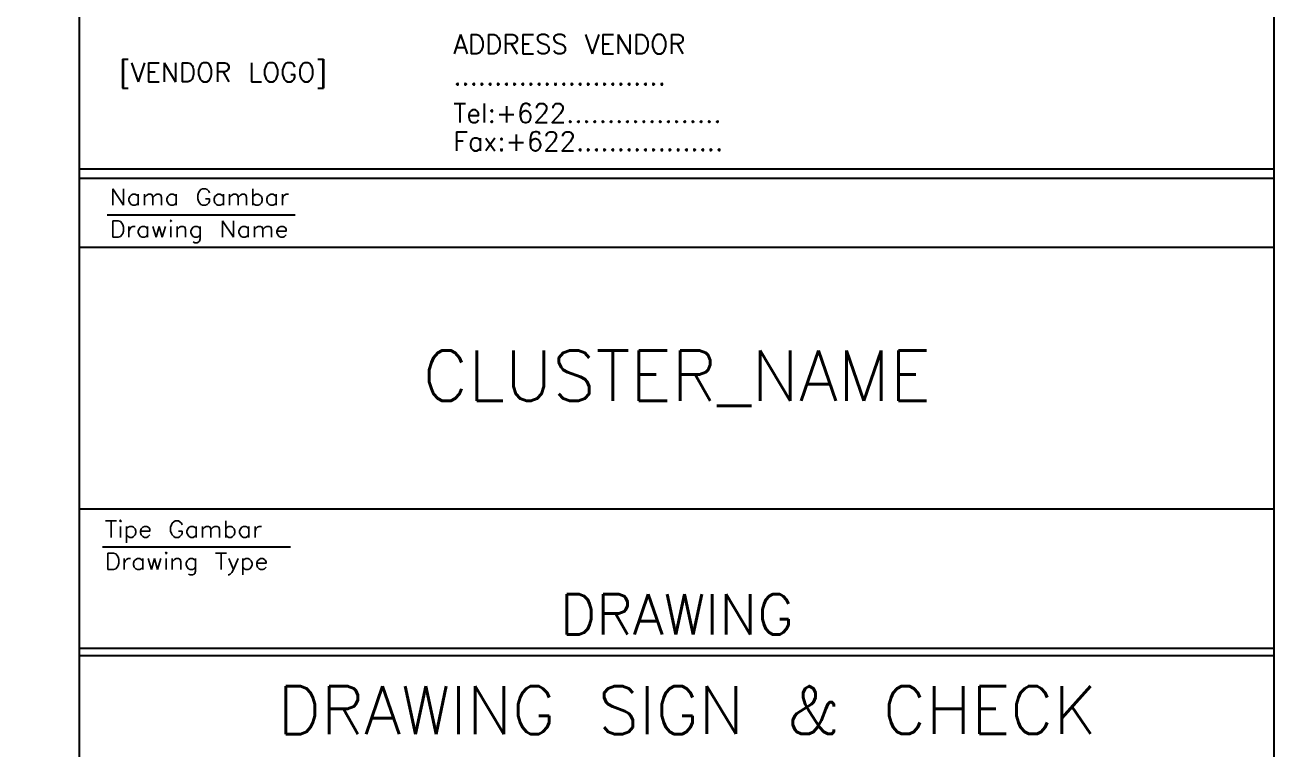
# Model space of a CAD drawing. Extents: x 2091.8 to 2122.7, y 1552.4 to 1562.7.
# Drawn here: x 2120.565 to 2122.715, y 1555.229 to 1556.476 of the extents above; entities that cross this region are included whole.
import ezdxf
from ezdxf.enums import TextEntityAlignment as Align

# ---------------------------------------------------------------- set-up
doc = ezdxf.new("R2010")
doc.units = 0
doc.layers.get('0').update_dxf_attribs({"linetype": 'CONTINUOUS'})
doc.layers.add('TITLE_BLOCK', color=7, linetype='CONTINUOUS')
doc.styles.add('ANNOTATIVE', font='txt.shx')
doc.styles.get("Standard").update_dxf_attribs({"font": 'txt.shx'})
doc.styles.add('TITLE_BLOCK_2', font='txt.shx')
doc.styles.add('TITLE_BLOCK_3', font='txt.shx')

msp = doc.modelspace()

# ---------------------------------------------------------------- linework, layer by layer
msp.add_line((2120.6586, 1556.0936), (2122.7153, 1556.0936))
msp.add_lwpolyline([(2108.6425, 1562.7116), (2122.7153, 1562.7116), (2122.7153, 1552.7602)])
at = {"layer": 'TITLE_BLOCK'}
for p, q in [((2120.6586, 1552.7602), (2120.6586, 1562.7116)), ((2120.6586, 1556.2285), (2122.7153, 1556.2285)), ((2120.7061, 1556.1493), (2121.0301, 1556.1493)), ((2120.698, 1555.5771), (2121.0218, 1555.5771)), ((2122.7153, 1555.4023), (2120.6585, 1555.4023)), ((2122.7153, 1555.4023), (2120.6586, 1555.4023)), ((2122.7153, 1555.4023), (2120.6704, 1555.4023)), ((2122.7154, 1555.3897), (2120.6586, 1555.3897))]:
    msp.add_line(p, q, dxfattribs=at)
at = {"layer": 'TITLE_BLOCK', "color": 7, "linetype": 'CONTINUOUS'}
for p, q in [((2122.7153, 1556.2119), (2120.6586, 1556.2119)), ((2122.7153, 1555.6422), (2120.6586, 1555.6422))]:
    msp.add_line(p, q, dxfattribs=at)
at = {"layer": 'TITLE_BLOCK'}
msp.add_lwpolyline([(2122.7153, 1552.7602), (2108.6425, 1552.7602), (2108.6425, 1562.7116), (2122.7153, 1562.7116)], close=True, dxfattribs=at)

# ---------------------------------------------------------------- texts
for tag, height, p in [('CLUSTER_NAME', 0.08687, (2121.687, 1555.8679)), ('DRAWING', 0.0695, (2121.687, 1555.4609))]:
    msp.add_attdef(tag, text='XXX', height=height).set_placement(p, align=Align.MIDDLE)
at = {"layer": 'TITLE_BLOCK', "color": 7, "linetype": 'CONTINUOUS', "style": 'TITLE_BLOCK_3'}
for s, p in [('ADDRESS VENDOR', (2121.3021, 1556.4267)), ('[VENDOR LOGO]', (2120.7269, 1556.3784)), ('..........................', (2121.3021, 1556.3726)), ('Tel:+622...................', (2121.3021, 1556.308)), ('Fax:+622..................', (2121.3021, 1556.2595))]:
    msp.add_text(s, height=0.032863, dxfattribs=at).set_placement(p)
at = {"layer": 'TITLE_BLOCK', "linetype": 'CONTINUOUS', "style": 'TITLE_BLOCK_2', "width": 1.102902}
for s, p in [('Nama Gambar', (2120.7103, 1556.1657)), ('Drawing Name', (2120.7103, 1556.1105)), ('Tipe Gambar', (2120.7022, 1555.5936)), ('Drawing Type', (2120.7022, 1555.5382))]:
    msp.add_text(s, height=0.028249, dxfattribs=at).set_placement(p)
at = {"layer": 'TITLE_BLOCK', "style": 'ANNOTATIVE'}
msp.add_text('DRAWING SIGN & CHECK', height=0.082587, rotation=0.0009, dxfattribs=at).set_placement((2120.9999, 1555.3374), align=Align.TOP_LEFT)

doc.saveas('drawing.dxf')
